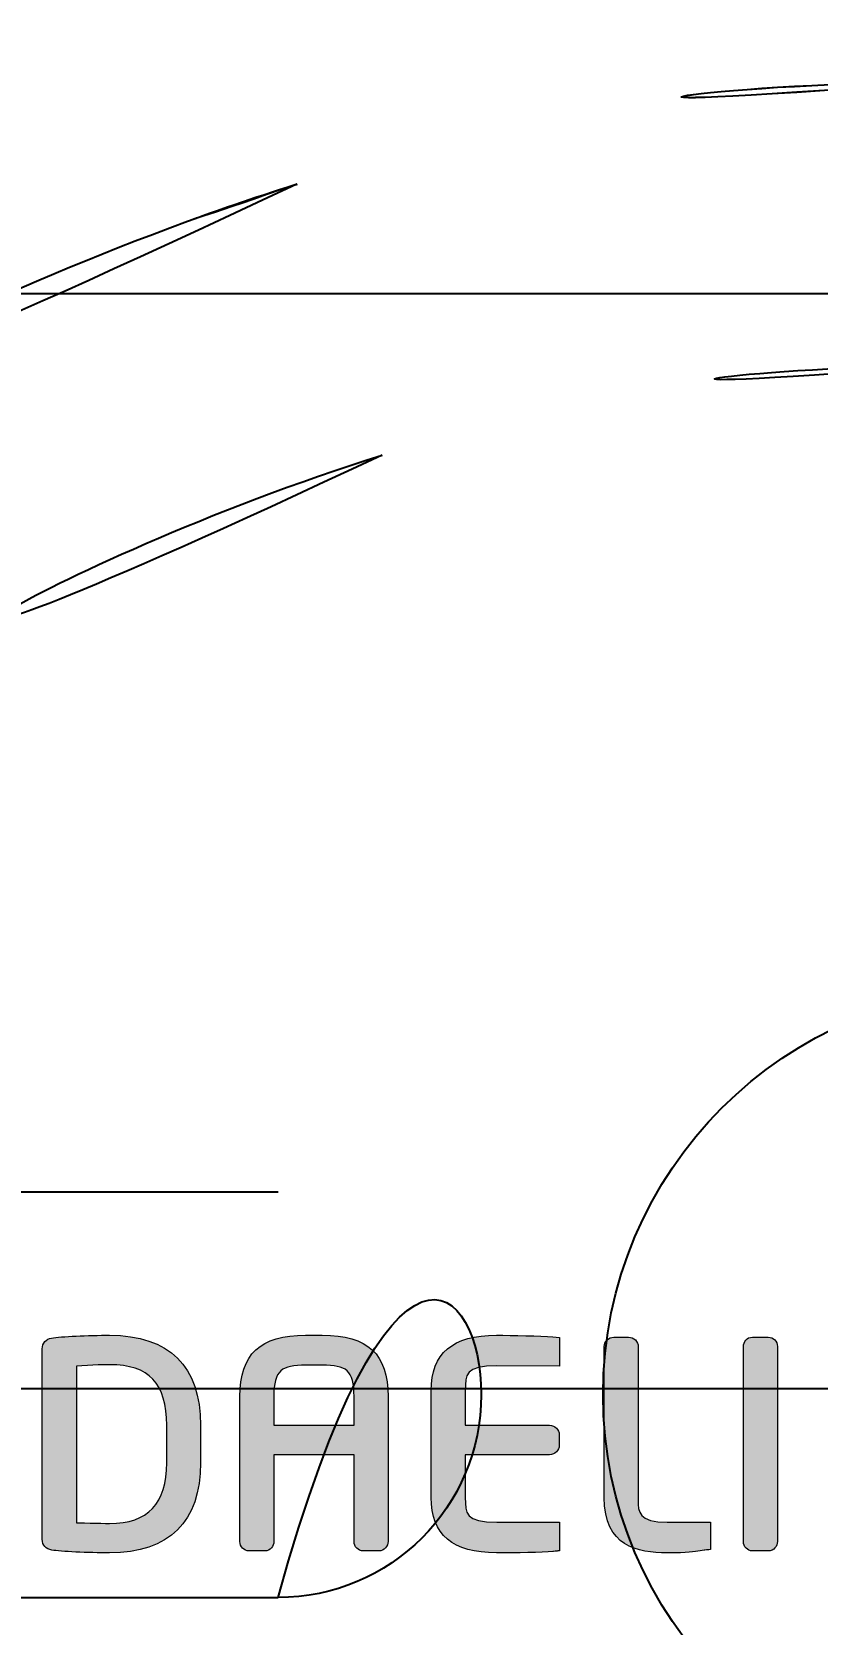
# Model space of a CAD drawing. Extents: x 16296677952 to 16296679688, y -37409618576 to -37409617304.
# Drawn here: x 16296678769 to 16296678778.67, y -37409618153.68 to -37409618134.05 of the extents above; entities that cross this region are included whole.
import ezdxf

# ---------------------------------------------------------------- set-up
doc = ezdxf.new("R2010")
doc.units = 0
doc.header["$LTSCALE"] = 10
doc.header["$MEASUREMENT"] = 0
doc.header["$PDMODE"] = 3
doc.header["$PDSIZE"] = -10
doc.layers.get('0').update_dxf_attribs({"linetype": 'CONTINUOUS'})
doc.layers.get('DEFPOINTS').update_dxf_attribs({"linetype": 'CONTINUOUS'})
doc.layers.add('Default', color=7, linetype='CONTINUOUS')
doc.layers.add('레이어 1', color=7, linetype='CONTINUOUS', lineweight=0)
doc.styles.add('Daelim Dimension', font='')
doc.styles.get('Daelim Dimension').set_extended_font_data('NanumGothic')
doc.dimstyles.new('DEFAULT', dxfattribs={"dimscale": 2, "dimtxt": 2, "dimasz": 2, "dimexe": 0, "dimexo": 2, "dimgap": 1, "dimtad": 1, "dimdec": 1, "dimzin": 9, "dimdsep": 46, "dimtxsty": 'Daelim Dimension', "dimcen": 0.5, "dimclrd": 252, "dimclre": 252, "dimclrt": 3, "dimadec": 1, "dimazin": 0, "dimtfac": 1, "dimtdec": 1, "dimtix": 1, "dimtmove": 0, "dimatfit": 3, "dimfxl": 1, "dimtolj": 1, "dimtzin": 1, "dimlwd": 9, "dimlwe": 9, "dimarcsym": 0})

# ---------------------------------------------------------------- blocks, each defined once
blk = doc.blocks.new('*D42')
at = {"color": 5, "lineweight": 9, "transparency": 16777216}
for p, q in [((16296678746.029, -37409618131.652), (16296678746.029, -37409618118.45)), ((16296678750.029, -37409618118.45), (16296678810.029, -37409618118.45)), ((16296678814.029, -37409618131.652), (16296678814.029, -37409618118.45))]:
    blk.add_line(p, q, dxfattribs=at)
at = {"color": 5, "transparency": 16777216}
for points in [[(16296678750.029, -37409618117.783), (16296678750.029, -37409618119.117), (16296678746.029, -37409618118.45)], [(16296678810.029, -37409618117.783), (16296678810.029, -37409618119.117), (16296678814.029, -37409618118.45)]]:
    blk.add_solid(points, dxfattribs=at)
at = {"layer": 'DEFPOINTS', "color": 0, "transparency": 16777216}
for p in [(16296678814.029, -37409618118.45), (16296678746.029, -37409618135.652), (16296678814.029, -37409618135.652)]:
    blk.add_point(p, dxfattribs=at)
at = {"color": 7, "transparency": 16777216, "insert": (16296678780.029, -37409618111.007), "char_height": 10, "attachment_point": 5, "style": 'Daelim Dimension'}
blk.add_mtext('\\A1;68', dxfattribs=at)
blk = doc.blocks.new('3545')
at = {"color": 1}
for p, q in [((1139.671, 4678.633), (1148.671, 4678.633)), ((1139.671, 4673.633), (1148.671, 4673.633))]:
    blk.add_line(p, q, dxfattribs=at)
blk.add_circle((1157.671, 4676.133), 5, dxfattribs=at)
for centre, radius, start, end in [((1156.669, 4667.575), 24.728, 89.9866, 108.3032), ((1157.346, 4664.207), 28.141, 107.4595, 138.5128), ((1156.67, 4667.558), 21.246, 89.9881, 108.4355), ((1157.346, 4664.207), 24.641, 107.4633, 138.1811), ((1148.671, 4676.133), 2.5, 270, 90)]:
    blk.add_arc(centre, radius, start, end, dxfattribs=at)

msp = doc.modelspace()

# ---------------------------------------------------------------- hatches: boundary and pattern name
at = {"layer": '레이어 1'}
h = msp.add_hatch(color=7, dxfattribs=at)
h.dxf.hatch_style = 2
edge = h.paths.add_edge_path()
edge.add_spline(control_points=[(16296678770.657721, -37409618151.685966), (16296678770.657721, -37409618152.189301), (16296678770.42808, -37409618152.434181), (16296678769.955429, -37409618152.434181), (16296678769.955429, -37409618152.434181), (16296678769.632059, -37409618152.4282), (16296678769.547791, -37409618152.426727), (16296678769.547791, -37409618152.426727), (16296678769.547791, -37409618150.496857), (16296678769.547791, -37409618150.496857), (16296678769.715269, -37409618150.480217), (16296678769.9533, -37409618150.477432), (16296678769.955669, -37409618150.477432), (16296678770.44113, -37409618150.477432), (16296678770.657721, -37409618150.708061), (16296678770.657721, -37409618151.22496), (16296678770.657721, -37409618151.22496), (16296678770.657721, -37409618151.685966), (16296678770.657721, -37409618151.685966)], knot_values=[0, 0, 0, 0, 1, 1, 1, 2, 2, 2, 3, 3, 3, 4, 4, 4, 5, 5, 5, 6, 6, 6, 6], degree=3, periodic=0)
edge = h.paths.add_edge_path()
edge.add_spline(control_points=[(16296678769.955429, -37409618150.114899), (16296678769.69305, -37409618150.114899), (16296678769.35268, -37409618150.130997), (16296678769.24107, -37409618150.148956), (16296678769.171261, -37409618150.160683), (16296678769.126511, -37409618150.212852), (16296678769.126511, -37409618150.281792), (16296678769.126511, -37409618150.281792), (16296678769.126511, -37409618152.629547), (16296678769.126511, -37409618152.629547), (16296678769.126511, -37409618152.701813), (16296678769.17169, -37409618152.752663), (16296678769.244459, -37409618152.762756), (16296678769.350031, -37409618152.780319), (16296678769.689289, -37409618152.796303), (16296678769.955429, -37409618152.796303), (16296678770.688061, -37409618152.796303), (16296678771.07515, -37409618152.412216), (16296678771.07515, -37409618151.685966), (16296678771.07515, -37409618151.685966), (16296678771.07515, -37409618151.22496), (16296678771.07515, -37409618151.22496), (16296678771.07515, -37409618150.498718), (16296678770.688061, -37409618150.114899), (16296678769.955429, -37409618150.114899)], knot_values=[0, 0, 0, 0, 1, 1, 1, 2, 2, 2, 3, 3, 3, 4, 4, 4, 5, 5, 5, 6, 6, 6, 7, 7, 7, 8, 8, 8, 8], degree=3, periodic=0)
h = msp.add_hatch(color=7, dxfattribs=at)
h.dxf.hatch_style = 2
edge = h.paths.add_edge_path()
edge.add_spline(control_points=[(16296678772.96463, -37409618151.22216), (16296678772.96463, -37409618151.22216), (16296678771.97673, -37409618151.22216), (16296678771.97673, -37409618151.22216), (16296678771.97673, -37409618151.185448), (16296678771.97673, -37409618150.869904), (16296678771.97673, -37409618150.869904), (16296678771.97673, -37409618150.540497), (16296678772.07465, -37409618150.484612), (16296678772.368401, -37409618150.484612), (16296678772.368401, -37409618150.484612), (16296678772.57325, -37409618150.484612), (16296678772.57325, -37409618150.484612), (16296678772.86684, -37409618150.484612), (16296678772.96463, -37409618150.540497), (16296678772.96463, -37409618150.869904), (16296678772.96463, -37409618150.869904), (16296678772.96463, -37409618151.185448), (16296678772.96463, -37409618151.22216)], knot_values=[0, 0, 0, 0, 1, 1, 1, 2, 2, 2, 3, 3, 3, 4, 4, 4, 5, 5, 5, 6, 6, 6, 6], degree=3, periodic=0)
edge = h.paths.add_edge_path()
edge.add_spline(control_points=[(16296678772.57325, -37409618150.114899), (16296678772.57325, -37409618150.114899), (16296678772.368401, -37409618150.114899), (16296678772.368401, -37409618150.114899), (16296678771.808781, -37409618150.114899), (16296678771.559271, -37409618150.347656), (16296678771.559271, -37409618150.869904), (16296678771.559271, -37409618150.869904), (16296678771.559271, -37409618152.656441), (16296678771.559271, -37409618152.656441), (16296678771.559271, -37409618152.719254), (16296678771.61031, -37409618152.772476), (16296678771.670561, -37409618152.772476), (16296678771.670561, -37409618152.772476), (16296678771.865999, -37409618152.772476), (16296678771.865999, -37409618152.772476), (16296678771.93527, -37409618152.772476), (16296678771.97673, -37409618152.713654), (16296678771.97673, -37409618152.656441), (16296678771.97673, -37409618152.656441), (16296678771.97673, -37409618151.629807), (16296678771.97673, -37409618151.589752), (16296678771.97673, -37409618151.589752), (16296678772.96463, -37409618151.589752), (16296678772.96463, -37409618151.589752), (16296678772.96463, -37409618151.629807), (16296678772.96463, -37409618152.656441), (16296678772.96463, -37409618152.656441), (16296678772.96463, -37409618152.720444), (16296678773.015091, -37409618152.772476), (16296678773.07728, -37409618152.772476), (16296678773.07728, -37409618152.772476), (16296678773.270321, -37409618152.772476), (16296678773.270321, -37409618152.772476), (16296678773.337999, -37409618152.772476), (16296678773.383539, -37409618152.712463), (16296678773.383539, -37409618152.656441), (16296678773.383539, -37409618152.656441), (16296678773.383539, -37409618150.869904), (16296678773.383539, -37409618150.869904), (16296678773.383539, -37409618150.347656), (16296678773.133539, -37409618150.114899), (16296678772.57325, -37409618150.114899)], knot_values=[0, 0, 0, 0, 1, 1, 1, 2, 2, 2, 3, 3, 3, 4, 4, 4, 5, 5, 5, 6, 6, 6, 7, 7, 7, 8, 8, 8, 9, 9, 9, 10, 10, 10, 11, 11, 11, 12, 12, 12, 13, 13, 13, 14, 14, 14, 14], degree=3, periodic=0)
h = msp.add_hatch(color=7, dxfattribs=at)
h.dxf.hatch_style = 2
edge = h.paths.add_edge_path()
edge.add_spline(control_points=[(16296678773.91445, -37409618150.79763), (16296678773.91445, -37409618150.79763), (16296678773.91445, -37409618152.112778), (16296678773.91445, -37409618152.112778), (16296678773.91445, -37409618152.572853), (16296678774.177231, -37409618152.796303), (16296678774.717951, -37409618152.796303), (16296678774.95664, -37409618152.796303), (16296678775.2815, -37409618152.791924), (16296678775.4114, -37409618152.779793), (16296678775.409531, -37409618152.779793), (16296678775.47438, -37409618152.773537), (16296678775.47438, -37409618152.773537), (16296678775.47438, -37409618152.773537), (16296678775.493139, -37409618152.771683), (16296678775.493139, -37409618152.771683), (16296678775.493139, -37409618152.771683), (16296678775.493139, -37409618152.419807), (16296678775.493139, -37409618152.419807), (16296678775.493139, -37409618152.419807), (16296678774.720921, -37409618152.419807), (16296678774.720921, -37409618152.419807), (16296678774.33404, -37409618152.419807), (16296678774.33404, -37409618152.310677), (16296678774.33404, -37409618152.112778), (16296678774.33404, -37409618152.112778), (16296678774.33404, -37409618151.62542), (16296678774.33404, -37409618151.587349), (16296678774.373791, -37409618151.587349), (16296678775.37207, -37409618151.587349), (16296678775.37207, -37409618151.587349), (16296678775.43745, -37409618151.587349), (16296678775.490709, -37409618151.535454), (16296678775.490709, -37409618151.471573), (16296678775.490709, -37409618151.471573), (16296678775.490709, -37409618151.341148), (16296678775.490709, -37409618151.341148), (16296678775.490709, -37409618151.276863), (16296678775.43745, -37409618151.224831), (16296678775.37207, -37409618151.224831), (16296678775.37207, -37409618151.224831), (16296678774.373791, -37409618151.224831), (16296678774.33404, -37409618151.224831), (16296678774.33404, -37409618151.187027), (16296678774.33404, -37409618150.79763), (16296678774.33404, -37409618150.79763), (16296678774.33404, -37409618150.599998), (16296678774.33404, -37409618150.491127), (16296678774.720921, -37409618150.491127), (16296678774.720921, -37409618150.491127), (16296678775.49284, -37409618150.494186), (16296678775.49284, -37409618150.494186), (16296678775.49284, -37409618150.494186), (16296678775.49284, -37409618150.14444), (16296678775.49284, -37409618150.14444), (16296678775.49284, -37409618150.14444), (16296678775.410959, -37409618150.135658), (16296678775.410959, -37409618150.135658), (16296678775.259081, -37409618150.121964), (16296678774.91087, -37409618150.114899), (16296678774.717951, -37409618150.114899), (16296678774.177231, -37409618150.114899), (16296678773.91445, -37409618150.338081), (16296678773.91445, -37409618150.79763)], knot_values=[0, 0, 0, 0, 1, 1, 1, 2, 2, 2, 3, 3, 3, 4, 4, 4, 5, 5, 5, 6, 6, 6, 7, 7, 7, 8, 8, 8, 9, 9, 9, 10, 10, 10, 11, 11, 11, 12, 12, 12, 13, 13, 13, 14, 14, 14, 15, 15, 15, 16, 16, 16, 17, 17, 17, 18, 18, 18, 19, 19, 19, 20, 20, 20, 21, 21, 21, 21], degree=3, periodic=0)
h = msp.add_hatch(color=7, dxfattribs=at)
h.dxf.hatch_style = 2
edge = h.paths.add_edge_path()
edge.add_spline(control_points=[(16296678776.163561, -37409618150.138733), (16296678776.098949, -37409618150.138733), (16296678776.04418, -37409618150.192101), (16296678776.04418, -37409618150.255432), (16296678776.04418, -37409618150.255432), (16296678776.04418, -37409618152.112778), (16296678776.04418, -37409618152.112778), (16296678776.04418, -37409618152.718437), (16296678776.45755, -37409618152.796303), (16296678776.8174, -37409618152.796303), (16296678777.08145, -37409618152.796303), (16296678777.149191, -37409618152.785118), (16296678777.227381, -37409618152.772079), (16296678777.227381, -37409618152.772079), (16296678777.272961, -37409618152.7649), (16296678777.272961, -37409618152.7649), (16296678777.272289, -37409618152.765167), (16296678777.333309, -37409618152.757584), (16296678777.333309, -37409618152.757584), (16296678777.333309, -37409618152.757584), (16296678777.35141, -37409618152.755173), (16296678777.35141, -37409618152.755173), (16296678777.35141, -37409618152.755173), (16296678777.35141, -37409618152.419807), (16296678777.35141, -37409618152.419807), (16296678777.35141, -37409618152.419807), (16296678776.8214, -37409618152.419807), (16296678776.8214, -37409618152.419807), (16296678776.46287, -37409618152.419807), (16296678776.46287, -37409618152.284462), (16296678776.46287, -37409618152.153107), (16296678776.46287, -37409618152.153107), (16296678776.46287, -37409618150.255432), (16296678776.46287, -37409618150.255432), (16296678776.46287, -37409618150.192101), (16296678776.408569, -37409618150.138733), (16296678776.344151, -37409618150.138733), (16296678776.344151, -37409618150.138733), (16296678776.163561, -37409618150.138733), (16296678776.163561, -37409618150.138733)], knot_values=[0, 0, 0, 0, 1, 1, 1, 2, 2, 2, 3, 3, 3, 4, 4, 4, 5, 5, 5, 6, 6, 6, 7, 7, 7, 8, 8, 8, 9, 9, 9, 10, 10, 10, 11, 11, 11, 12, 12, 12, 13, 13, 13, 13], degree=3, periodic=0)
h = msp.add_hatch(color=7, dxfattribs=at)
h.dxf.hatch_style = 2
edge = h.paths.add_edge_path()
edge.add_spline(control_points=[(16296678777.869579, -37409618150.138733), (16296678777.799841, -37409618150.138733), (16296678777.75819, -37409618150.19635), (16296678777.75819, -37409618150.251984), (16296678777.75819, -37409618150.251984), (16296678777.75819, -37409618152.656441), (16296678777.75819, -37409618152.656441), (16296678777.75819, -37409618152.720444), (16296678777.808229, -37409618152.772476), (16296678777.869579, -37409618152.772476), (16296678777.869579, -37409618152.772476), (16296678778.06468, -37409618152.772476), (16296678778.06468, -37409618152.772476), (16296678778.13455, -37409618152.772476), (16296678778.17627, -37409618152.713654), (16296678778.17627, -37409618152.656441), (16296678778.17627, -37409618152.656441), (16296678778.17627, -37409618150.251984), (16296678778.17627, -37409618150.251984), (16296678778.17627, -37409618150.188499), (16296678778.127371, -37409618150.138733), (16296678778.06468, -37409618150.138733), (16296678778.06468, -37409618150.138733), (16296678777.869579, -37409618150.138733), (16296678777.869579, -37409618150.138733)], knot_values=[0, 0, 0, 0, 1, 1, 1, 2, 2, 2, 3, 3, 3, 4, 4, 4, 5, 5, 5, 6, 6, 6, 7, 7, 7, 8, 8, 8, 8], degree=3, periodic=0)

# ---------------------------------------------------------------- linework, layer by layer
at = {"color": 0}
msp.add_line((16296678746.52887, -37409618137.277046), (16296678813.52887, -37409618137.277046), dxfattribs=at)
at = {"linetype": 'ByBlock'}
for centre, radius, start, end in [((16296678780.027861, -37409618159.405144), 24.728084, 89.9865582, 108.3031434), ((16296678780.70541, -37409618162.772888), 28.141281, 107.4595591, 114.5571357)]:
    msp.add_arc(centre, radius, start, end, dxfattribs=at)
at = {"layer": 'Default'}
for p, q in [((16296678814.02887, -37409618150.777046), (16296678746.02887, -37409618150.777046)), ((16296678790.52886, -37409618150.777046), (16296678769.52887, -37409618150.777046))]:
    msp.add_line(p, q, dxfattribs=at)
at = {"layer": '레이어 1', "color": 7}
for points, knots in [([(16296678769.955429, -37409618150.114906), (16296678769.69305, -37409618150.114906), (16296678769.35268, -37409618150.131012), (16296678769.24107, -37409618150.148972), (16296678769.171261, -37409618150.16069), (16296678769.126511, -37409618150.21286), (16296678769.126511, -37409618150.281799), (16296678769.126511, -37409618150.281799), (16296678769.126511, -37409618152.629562), (16296678769.126511, -37409618152.629562), (16296678769.126511, -37409618152.701813), (16296678769.17169, -37409618152.75267), (16296678769.244459, -37409618152.762772), (16296678769.350031, -37409618152.780327), (16296678769.689289, -37409618152.79631), (16296678769.955429, -37409618152.79631), (16296678770.688061, -37409618152.79631), (16296678771.07515, -37409618152.412231), (16296678771.07515, -37409618151.685989), (16296678771.07515, -37409618151.685989), (16296678771.07515, -37409618151.224983), (16296678771.07515, -37409618151.224983), (16296678771.07515, -37409618150.498734), (16296678770.688061, -37409618150.114906), (16296678769.955429, -37409618150.114906)], [0, 0, 0, 0, 1, 1, 1, 2, 2, 2, 3, 3, 3, 4, 4, 4, 5, 5, 5, 6, 6, 6, 7, 7, 7, 8, 8, 8, 8]), ([(16296678772.57325, -37409618150.114906), (16296678772.57325, -37409618150.114906), (16296678772.368401, -37409618150.114906), (16296678772.368401, -37409618150.114906), (16296678771.808781, -37409618150.114906), (16296678771.559271, -37409618150.347672), (16296678771.559271, -37409618150.869904), (16296678771.559271, -37409618150.869904), (16296678771.559271, -37409618152.656448), (16296678771.559271, -37409618152.656448), (16296678771.559271, -37409618152.719269), (16296678771.61031, -37409618152.772491), (16296678771.670561, -37409618152.772491), (16296678771.670561, -37409618152.772491), (16296678771.865999, -37409618152.772491), (16296678771.865999, -37409618152.772491), (16296678771.93527, -37409618152.772491), (16296678771.97673, -37409618152.713669), (16296678771.97673, -37409618152.656448), (16296678771.97673, -37409618152.656448), (16296678771.97673, -37409618151.629822), (16296678771.97673, -37409618151.589767), (16296678771.97673, -37409618151.589767), (16296678772.96463, -37409618151.589767), (16296678772.96463, -37409618151.589767), (16296678772.96463, -37409618151.629822), (16296678772.96463, -37409618152.656448), (16296678772.96463, -37409618152.656448), (16296678772.96463, -37409618152.720444), (16296678773.015091, -37409618152.772491), (16296678773.07728, -37409618152.772491), (16296678773.07728, -37409618152.772491), (16296678773.270321, -37409618152.772491), (16296678773.270321, -37409618152.772491), (16296678773.337999, -37409618152.772491), (16296678773.383539, -37409618152.712463), (16296678773.383539, -37409618152.656448), (16296678773.383539, -37409618152.656448), (16296678773.383539, -37409618150.869904), (16296678773.383539, -37409618150.869904), (16296678773.383539, -37409618150.347672), (16296678773.133539, -37409618150.114906), (16296678772.57325, -37409618150.114906)], [0, 0, 0, 0, 1, 1, 1, 2, 2, 2, 3, 3, 3, 4, 4, 4, 5, 5, 5, 6, 6, 6, 7, 7, 7, 8, 8, 8, 9, 9, 9, 10, 10, 10, 11, 11, 11, 12, 12, 12, 13, 13, 13, 14, 14, 14, 14]), ([(16296678773.91445, -37409618150.797638), (16296678773.91445, -37409618150.797638), (16296678773.91445, -37409618152.112793), (16296678773.91445, -37409618152.112793), (16296678773.91445, -37409618152.572861), (16296678774.177231, -37409618152.79631), (16296678774.717951, -37409618152.79631), (16296678774.95664, -37409618152.79631), (16296678775.2815, -37409618152.791931), (16296678775.4114, -37409618152.7798), (16296678775.409531, -37409618152.7798), (16296678775.47438, -37409618152.77356), (16296678775.47438, -37409618152.77356), (16296678775.47438, -37409618152.77356), (16296678775.493139, -37409618152.771698), (16296678775.493139, -37409618152.771698), (16296678775.493139, -37409618152.771698), (16296678775.493139, -37409618152.419823), (16296678775.493139, -37409618152.419823), (16296678775.493139, -37409618152.419823), (16296678774.720921, -37409618152.419823), (16296678774.720921, -37409618152.419823), (16296678774.33404, -37409618152.419823), (16296678774.33404, -37409618152.310699), (16296678774.33404, -37409618152.112793), (16296678774.33404, -37409618152.112793), (16296678774.33404, -37409618151.625427), (16296678774.33404, -37409618151.587357), (16296678774.373791, -37409618151.587357), (16296678775.37207, -37409618151.587357), (16296678775.37207, -37409618151.587357), (16296678775.43745, -37409618151.587357), (16296678775.490709, -37409618151.535461), (16296678775.490709, -37409618151.471588), (16296678775.490709, -37409618151.471588), (16296678775.490709, -37409618151.341164), (16296678775.490709, -37409618151.341164), (16296678775.490709, -37409618151.276871), (16296678775.43745, -37409618151.224838), (16296678775.37207, -37409618151.224838), (16296678775.37207, -37409618151.224838), (16296678774.373791, -37409618151.224838), (16296678774.33404, -37409618151.224838), (16296678774.33404, -37409618151.187042), (16296678774.33404, -37409618150.797638), (16296678774.33404, -37409618150.797638), (16296678774.33404, -37409618150.600014), (16296678774.33404, -37409618150.491127), (16296678774.720921, -37409618150.491127), (16296678774.720921, -37409618150.491127), (16296678775.49284, -37409618150.494202), (16296678775.49284, -37409618150.494202), (16296678775.49284, -37409618150.494202), (16296678775.49284, -37409618150.144447), (16296678775.49284, -37409618150.144447), (16296678775.49284, -37409618150.144447), (16296678775.410959, -37409618150.135674), (16296678775.410959, -37409618150.135674), (16296678775.259081, -37409618150.121964), (16296678774.91087, -37409618150.114906), (16296678774.717951, -37409618150.114906), (16296678774.177231, -37409618150.114906), (16296678773.91445, -37409618150.338089), (16296678773.91445, -37409618150.797638)], [0, 0, 0, 0, 1, 1, 1, 2, 2, 2, 3, 3, 3, 4, 4, 4, 5, 5, 5, 6, 6, 6, 7, 7, 7, 8, 8, 8, 9, 9, 9, 10, 10, 10, 11, 11, 11, 12, 12, 12, 13, 13, 13, 14, 14, 14, 15, 15, 15, 16, 16, 16, 17, 17, 17, 18, 18, 18, 19, 19, 19, 20, 20, 20, 21, 21, 21, 21]), ([(16296678776.163561, -37409618150.138748), (16296678776.098949, -37409618150.138748), (16296678776.04418, -37409618150.192108), (16296678776.04418, -37409618150.255447), (16296678776.04418, -37409618150.255447), (16296678776.04418, -37409618152.112793), (16296678776.04418, -37409618152.112793), (16296678776.04418, -37409618152.71846), (16296678776.45755, -37409618152.79631), (16296678776.8174, -37409618152.79631), (16296678777.08145, -37409618152.79631), (16296678777.149191, -37409618152.785133), (16296678777.227381, -37409618152.772087), (16296678777.227381, -37409618152.772087), (16296678777.272961, -37409618152.764908), (16296678777.272961, -37409618152.764908), (16296678777.272289, -37409618152.765182), (16296678777.333309, -37409618152.757599), (16296678777.333309, -37409618152.757599), (16296678777.333309, -37409618152.757599), (16296678777.35141, -37409618152.755188), (16296678777.35141, -37409618152.755188), (16296678777.35141, -37409618152.755188), (16296678777.35141, -37409618152.419823), (16296678777.35141, -37409618152.419823), (16296678777.35141, -37409618152.419823), (16296678776.8214, -37409618152.419823), (16296678776.8214, -37409618152.419823), (16296678776.46287, -37409618152.419823), (16296678776.46287, -37409618152.28447), (16296678776.46287, -37409618152.153122), (16296678776.46287, -37409618152.153122), (16296678776.46287, -37409618150.255447), (16296678776.46287, -37409618150.255447), (16296678776.46287, -37409618150.192108), (16296678776.408569, -37409618150.138748), (16296678776.344151, -37409618150.138748), (16296678776.344151, -37409618150.138748), (16296678776.163561, -37409618150.138748), (16296678776.163561, -37409618150.138748)], [0, 0, 0, 0, 1, 1, 1, 2, 2, 2, 3, 3, 3, 4, 4, 4, 5, 5, 5, 6, 6, 6, 7, 7, 7, 8, 8, 8, 9, 9, 9, 10, 10, 10, 11, 11, 11, 12, 12, 12, 13, 13, 13, 13]), ([(16296678777.869579, -37409618150.138748), (16296678777.799841, -37409618150.138748), (16296678777.75819, -37409618150.196373), (16296678777.75819, -37409618150.251999), (16296678777.75819, -37409618150.251999), (16296678777.75819, -37409618152.656448), (16296678777.75819, -37409618152.656448), (16296678777.75819, -37409618152.720444), (16296678777.808229, -37409618152.772491), (16296678777.869579, -37409618152.772491), (16296678777.869579, -37409618152.772491), (16296678778.06468, -37409618152.772491), (16296678778.06468, -37409618152.772491), (16296678778.13455, -37409618152.772491), (16296678778.17627, -37409618152.713669), (16296678778.17627, -37409618152.656448), (16296678778.17627, -37409618152.656448), (16296678778.17627, -37409618150.251999), (16296678778.17627, -37409618150.251999), (16296678778.17627, -37409618150.188507), (16296678778.127371, -37409618150.138748), (16296678778.06468, -37409618150.138748), (16296678778.06468, -37409618150.138748), (16296678777.869579, -37409618150.138748), (16296678777.869579, -37409618150.138748)], [0, 0, 0, 0, 1, 1, 1, 2, 2, 2, 3, 3, 3, 4, 4, 4, 5, 5, 5, 6, 6, 6, 7, 7, 7, 8, 8, 8, 8]), ([(16296678770.657721, -37409618151.685989), (16296678770.657721, -37409618152.189323), (16296678770.42808, -37409618152.434189), (16296678769.955429, -37409618152.434189), (16296678769.955429, -37409618152.434189), (16296678769.632059, -37409618152.428207), (16296678769.547791, -37409618152.426743), (16296678769.547791, -37409618152.426743), (16296678769.547791, -37409618150.496872), (16296678769.547791, -37409618150.496872), (16296678769.715269, -37409618150.48024), (16296678769.9533, -37409618150.477448), (16296678769.955669, -37409618150.477448), (16296678770.44113, -37409618150.477448), (16296678770.657721, -37409618150.708069), (16296678770.657721, -37409618151.224983), (16296678770.657721, -37409618151.224983), (16296678770.657721, -37409618151.685989), (16296678770.657721, -37409618151.685989)], [0, 0, 0, 0, 1, 1, 1, 2, 2, 2, 3, 3, 3, 4, 4, 4, 5, 5, 5, 6, 6, 6, 6]), ([(16296678772.96463, -37409618151.222168), (16296678772.96463, -37409618151.222168), (16296678771.97673, -37409618151.222168), (16296678771.97673, -37409618151.222168), (16296678771.97673, -37409618151.185463), (16296678771.97673, -37409618150.869904), (16296678771.97673, -37409618150.869904), (16296678771.97673, -37409618150.540512), (16296678772.07465, -37409618150.484627), (16296678772.368401, -37409618150.484627), (16296678772.368401, -37409618150.484627), (16296678772.57325, -37409618150.484627), (16296678772.57325, -37409618150.484627), (16296678772.86684, -37409618150.484627), (16296678772.96463, -37409618150.540512), (16296678772.96463, -37409618150.869904), (16296678772.96463, -37409618150.869904), (16296678772.96463, -37409618151.185463), (16296678772.96463, -37409618151.222168)], [0, 0, 0, 0, 1, 1, 1, 2, 2, 2, 3, 3, 3, 4, 4, 4, 5, 5, 5, 6, 6, 6, 6])]:
    msp.add_open_spline(points, degree=3, knots=knots, dxfattribs=at)

# ---------------------------------------------------------------- block references
at = {"layer": 'Default'}
msp.add_blockref('3545', (16296677623.35898, -37409622826.980171), dxfattribs=at)

# ---------------------------------------------------------------- dimensions: what is measured, and where the dimension line sits
dim = msp.add_linear_dim(base=(16296678814.02887, -37409618118.450012), p1=(16296678746.02887, -37409618135.652367), p2=(16296678814.02887, -37409618135.652367), text='68', dimstyle='DEFAULT', override={"dimtxt": 5, "dimclrd": 5, "dimclre": 5, "dimclrt": 7})
dim.commit()
dim.dimension.update_dxf_attribs({"geometry": '*D42', "text_midpoint": (16296678780.02887, -37409618111.006523)})

doc.saveas('drawing.dxf')
